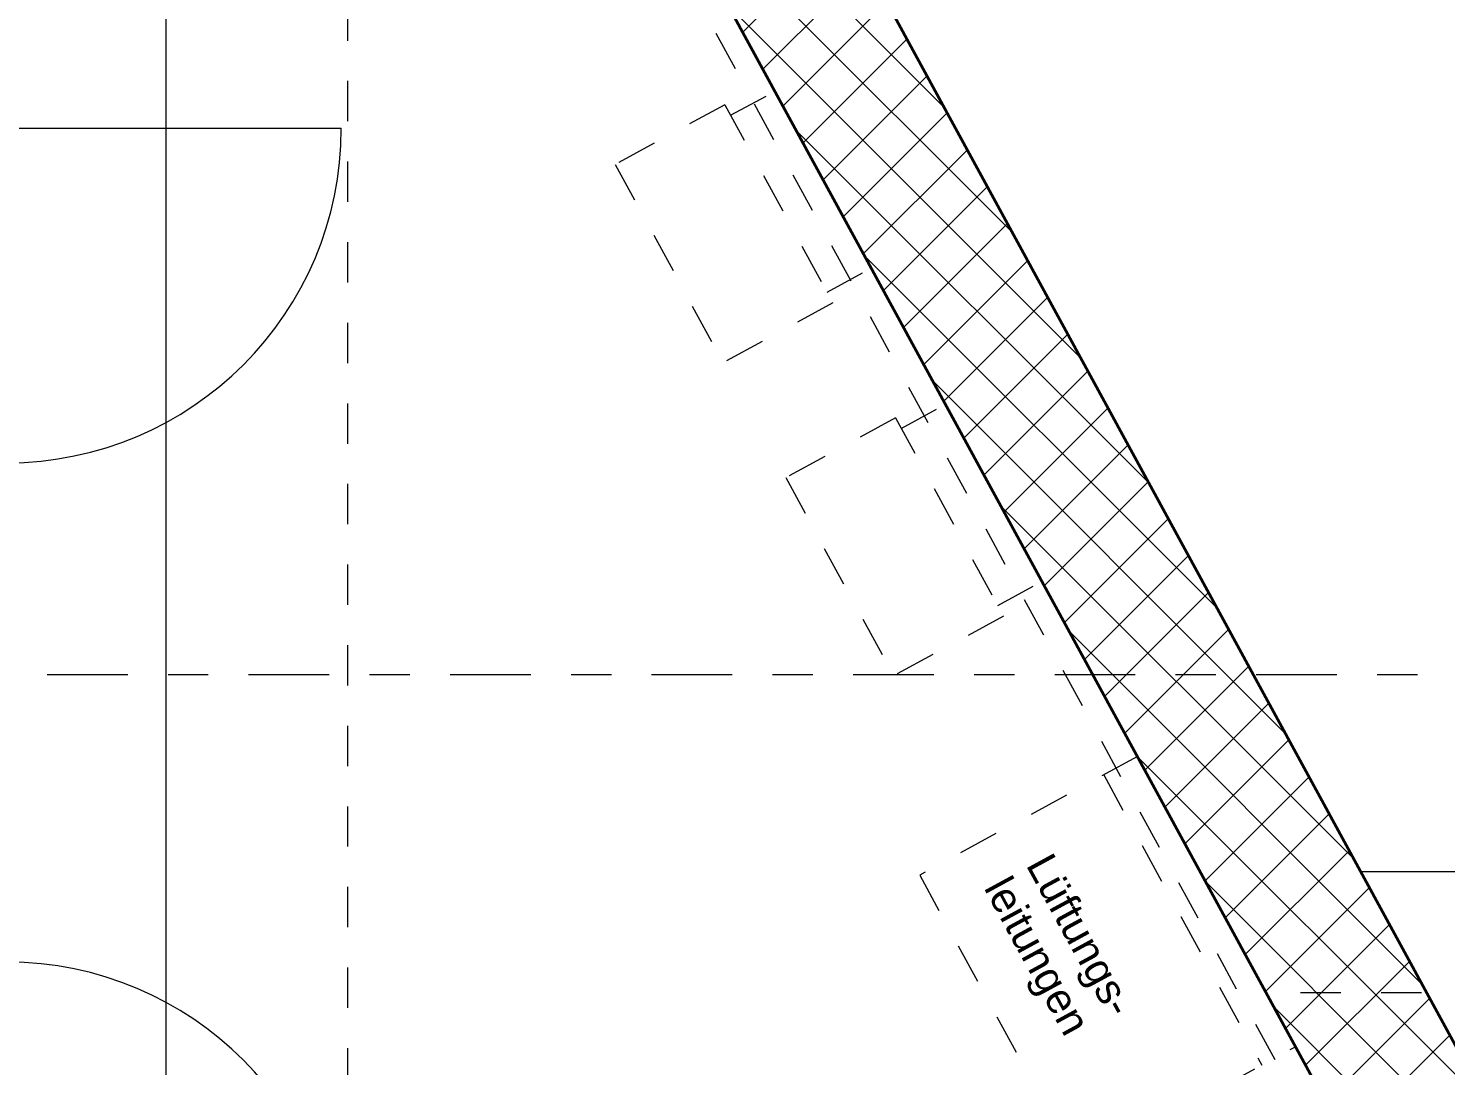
# Model space of a CAD drawing. Header units: metres. Extents: x -86 to 44, y -23 to 39.
# Drawn here: x -23.355 to -19.838, y 12.341 to 14.915 of the extents above; entities that cross this region are included whole.
import ezdxf

# ---------------------------------------------------------------- set-up
doc = ezdxf.new("R2010")
doc.units = ezdxf.units.M
for name, pattern in [('_Rasterlinie_', [0.375, 0.2, -0.05, 0.075, -0.05]), ('_Verdeckte Linien_', [0.15, 0.1, -0.05]), ('Gestrichelt', [0.1, 0.05, -0.05]), ('Strichpunkt - Fein', [0.2, 0.1, -0.05, 0, -0.05])]:
    doc.linetypes.add(name, pattern=pattern)
for name, color, linetype, lineweight in [('A-____-____-DIMS', 7, 'Continuous', 5), ('A-____-____-DIMS-50', 7, 'Continuous', 5), ('A-DETL-____-HDLN', 7, '_Verdeckte Linien_', 9), ('A-DETL-GENF-OTLN', 7, 'Continuous', 9), ('A-DOOR-____-OTLN', 7, 'Continuous', 9), ('A-DOOR-FRAM-MCUT', 7, 'Continuous', 9), ('A-DOOR-OPNG-OTLN', 7, 'Continuous', 9), ('A-FLOR-____-OTLN', 7, 'Continuous', 9), ('A-FLOR-____-OVHD', 7, 'Strichpunkt - Fein', 9), ('A-WALL-____-MCUT', 7, 'Continuous', 35), ('A-WALL-____-PATT', 7, 'Continuous', 35), ('S-GRID-____-OTLN', 7, 'Continuous', 5), ('Text', 7, 'Continuous', 5)]:
    doc.layers.add(name, color=color, linetype=linetype, lineweight=lineweight)
doc.layers.add('A-DETL-____-OTLN', color=5, linetype='Continuous', lineweight=9, true_color=0x0000ff)
doc.styles.add('Arial_1', font='arial.ttf', dxfattribs={"height": 0.1})
doc.styles.add('Arial_2', font='arial.ttf', dxfattribs={"height": 0.075})
doc.dimstyles.new('SUB_Rohbau_fein_1', dxfattribs={"dimscale": 0.3048, "dimtxt": 0.102026, "dimasz": 0.246063, "dimexe": 0.164042, "dimexo": 0.0625, "dimgap": 0.123031, "dimtad": 1, "dimrnd": 0.005, "dimzin": 0, "dimdsep": 46, "dimtxsty": 'Arial_1', "dimblk1": 'OBLIQUE', "dimblk2": 'OBLIQUE', "dimsah": 1, "dimcen": 0.09, "dimazin": 0, "dimtfac": 1, "dimtdec": 4, "dimtix": 1, "dimtmove": 0, "dimatfit": 3, "dimfxl": 0.164042, "dimfxlon": 1, "dimtvp": 1, "dimtfill": 1, "dimtolj": 1, "dimtzin": 0, "dimarcsym": 2})

# ---------------------------------------------------------------- blocks, each defined once
blk = doc.blocks.new('TU DF 1 - Rahmenstock - stumpf einschlagend - 800x1900 Kellerabteil-V76--01_UG_OK_FFB_AF')
at = {"layer": 'A-DOOR-FRAM-MCUT', "color": 253, "true_color": 0x999999}
for p, q in [((-0.42, 0.02), (-0.4, 0.02)), ((-0.42, -0.02), (-0.42, 0.02)), ((-0.4, 0.02), (-0.4, 0)), ((0.4, 0.02), (0.42, 0.02)), ((0.4, 0), (0.4, 0.02)), ((0.42, 0.02), (0.42, -0.02)), ((-0.415, -0.02), (-0.42, -0.02)), ((-0.415, 0), (-0.415, -0.02)), ((-0.4, 0), (-0.415, 0)), ((0.415, 0), (0.4, 0)), ((0.415, -0.02), (0.415, 0)), ((0.42, -0.02), (0.415, -0.02))]:
    blk.add_line(p, q, dxfattribs=at)
at = {"layer": 'A-DOOR-OPNG-OTLN', "color": 253, "true_color": 0x999999}
blk.add_line((0.415, -0.02), (0.415, -0.85), dxfattribs=at)
blk.add_arc((0.415, -0.02), 0.83, 180, 270, dxfattribs=at)
blk = doc.blocks.new('TU DF 1 - Rahmenstock - stumpf einschlagend - 800x1900 Kellerabteil-V77--01_UG_OK_FFB_AF')
at = {"layer": 'A-DOOR-FRAM-MCUT', "color": 253, "true_color": 0x999999}
for p, q in [((-0.415, 0.02), (-0.42, 0.02)), ((-0.42, 0.02), (-0.42, -0.02)), ((-0.415, 0), (-0.415, 0.02)), ((-0.4, 0), (-0.415, 0)), ((-0.4, -0.02), (-0.4, 0)), ((0.415, 0), (0.4, 0)), ((0.4, 0), (0.4, -0.02)), ((0.42, 0.02), (0.415, 0.02)), ((0.415, 0.02), (0.415, 0)), ((0.42, -0.02), (0.42, 0.02)), ((-0.42, -0.02), (-0.4, -0.02)), ((0.4, -0.02), (0.42, -0.02))]:
    blk.add_line(p, q, dxfattribs=at)
at = {"layer": 'A-DOOR-OPNG-OTLN', "color": 253, "true_color": 0x999999}
blk.add_line((0.415, 0.02), (0.415, 0.85), dxfattribs=at)
blk.add_arc((0.415, 0.02), 0.83, 90, 180, dxfattribs=at)
blk = doc.blocks.new('DE_Detailverweis - mit_Rahmen-56961640--01_UG_OK_FFB_AF')
at = {"layer": 'A-DETL-GENF-OTLN', "color": 30, "linetype": 'Strichpunkt - Fein', "true_color": 0xff8000}
blk.add_line((0, 34.7174), (0, 0), dxfattribs=at)
blk = doc.blocks.new('DIMBLOCK733--01_UG_OK_FFB_AF')
at = {"layer": 'A-____-____-DIMS-50'}
for p, q in [((-23.013, 16.2216), (-23.0505, 16.2591)), ((-23.013, 16.2216), (-23.063, 16.2216)), ((-23.013, -2.0534), (-23.013, 16.2216)), ((-23.013, 16.2216), (-22.9755, 16.1841)), ((-23.013, 16.2216), (-22.963, 16.2216)), ((-23.013, -2.0534), (-23.0505, -2.0159)), ((-23.013, -2.0534), (-23.063, -2.0534)), ((-23.013, -2.0534), (-22.9755, -2.0909)), ((-23.013, -2.0534), (-22.963, -2.0534))]:
    blk.add_line(p, q, dxfattribs=at)
at = {"layer": 'A-____-____-DIMS-50', "color": 0, "insert": (-23.185, 6.8836), "char_height": 0.1, "width": 0.481134, "attachment_point": 1, "rotation": 90, "line_spacing_factor": 0.941778, "style": 'Arial_1', "bg_fill": 3, "box_fill_scale": 1.25, "bg_fill_color": 256, "bg_fill_true_color": 13158600, "bg_fill_transparency": 0}
blk.add_mtext('18.27\\A2\\H0.5x;\\S5^  ;\\H2x;', dxfattribs=at)
blk = doc.blocks.new('_Oblique')
at = {"color": 0, "linetype": 'ByBlock', "lineweight": -2}
blk.add_line((-0.5, -0.5), (0.5, 0.5), dxfattribs=at)

msp = doc.modelspace()

# ---------------------------------------------------------------- hatches: boundary and pattern name
at = {"layer": 'A-WALL-____-PATT', "lineweight": 9}
h = msp.add_hatch(dxfattribs=at)
h.set_pattern_fill('FP_1', color=256, style=0, pattern_type=2)
h.set_pattern_definition([(45, (0, 0), (-0.07071068, 0.07071068), []), (135, (0, 0), (-0.07071068, -0.07071068), [])])
h.paths.add_polyline_path([(-19.538, 11.1527), (-19.538, 11.8843), (-21.813, 16.0607), (-21.813, 15.329), (-19.6647, 11.3853)])

# ---------------------------------------------------------------- linework, layer by layer
at = {"layer": 'A-DETL-____-HDLN'}
msp.add_line((-17.898, 12.5216), (-20.2837, 12.5216), dxfattribs=at)
at = {"layer": 'A-DETL-____-OTLN', "color": 7, "linetype": 'Gestrichelt'}
for p, q in [((-21.612, 14.6988), (-21.5023, 14.7586)), ((-21.6264, 14.7251), (-21.8986, 14.5768)), ((-21.6264, 14.7251), (-21.3585, 14.2334)), ((-21.6264, 14.7251), (-21.3585, 14.2334)), ((-21.8986, 14.5768), (-21.6307, 14.0851)), ((-21.3729, 14.2597), (-21.2631, 14.3195)), ((-21.3585, 14.2334), (-21.6307, 14.0851)), ((-21.1887, 13.9216), (-21.0789, 13.9814)), ((-21.203, 13.948), (-21.4753, 13.7997)), ((-21.203, 13.948), (-20.9351, 13.4562)), ((-21.203, 13.948), (-20.9351, 13.4562)), ((-21.4753, 13.7997), (-21.2074, 13.3079)), ((-20.9495, 13.4825), (-20.8397, 13.5423)), ((-20.9351, 13.4562), (-21.2074, 13.3079)), ((-20.6029, 13.1076), (-21.143, 12.8134)), ((-20.6864, 13.0622), (-20.2941, 12.3421)), ((-21.143, 12.8134), (-20.7508, 12.0933)), ((-20.7508, 12.0933), (-20.2107, 12.3875))]:
    msp.add_line(p, q, dxfattribs=at)
at = {"layer": 'A-FLOR-____-OTLN'}
msp.add_line((-17.778, 12.8216), (-20.0485, 12.8216), dxfattribs=at)
at = {"layer": 'A-FLOR-____-OVHD'}
msp.add_line((-22.223, 15.9563), (-19.998, 11.8717), dxfattribs=at)
at = {"layer": 'A-WALL-____-MCUT'}
for p, q in [((-19.538, 11.8843), (-21.813, 16.0607)), ((-22.163, 15.9716), (-19.938, 11.887))]:
    msp.add_line(p, q, dxfattribs=at)
at = {"layer": 'S-GRID-____-OTLN', "color": 8, "linetype": '_Rasterlinie_', "true_color": 0x808080}
msp.add_line((-34.308, 13.3116), (27.9515, 13.3116), dxfattribs=at)

# ---------------------------------------------------------------- block references
at = {"layer": 'A-DETL-GENF-OTLN', "color": 30, "true_color": 0xff8000}
msp.add_blockref('DE_Detailverweis - mit_Rahmen-56961640--01_UG_OK_FFB_AF', (-22.563, -18.1334), dxfattribs=at)
at = {"layer": 'A-DOOR-____-OTLN', "color": 253, "true_color": 0x999999}
for name, p, rotation in [('TU DF 1 - Rahmenstock - stumpf einschlagend - 800x1900 Kellerabteil-V76--01_UG_OK_FFB_AF', (-23.428, 14.2516), 90.0000000000001), ('TU DF 1 - Rahmenstock - stumpf einschlagend - 800x1900 Kellerabteil-V77--01_UG_OK_FFB_AF', (-23.428, 12.1825), 270.0000000000001)]:
    msp.add_blockref(name, p, dxfattribs=dict(at, rotation=rotation))

# ---------------------------------------------------------------- texts
at = {"layer": 'Text', "char_height": 0.075, "attachment_point": 1, "rotation": 298.5786, "style": 'Arial_2'}
for s, insert, width in [('Lüftungs-', (-20.8147, 12.8748), 0.541139), ('leitungen', (-20.9192, 12.8179), 0.51308)]:
    msp.add_mtext(s, dxfattribs=dict(at, insert=insert, width=width))

# ---------------------------------------------------------------- next in the draw order: dimensions: what is measured, and where the dimension line sits
at = {"layer": 'A-____-____-DIMS'}
dim = msp.add_linear_dim(base=(-23.013, 16.2216), p1=(-23.063, -2.0534), p2=(-23.063, 16.2216), angle=90, text='\\A1;18.27\\Q;{\\A1;{\\H0.5x;\\S5^ ;}}', dimstyle='SUB_Rohbau_fein_1', override={"dimpost": '<>', "dimfxl": 18.275004}, dxfattribs=at)
dim.commit()
dim.dimension.update_dxf_attribs({"geometry": 'DIMBLOCK733--01_UG_OK_FFB_AF', "text_midpoint": (-23.1016, 7.0841)})

doc.saveas('drawing.dxf')
